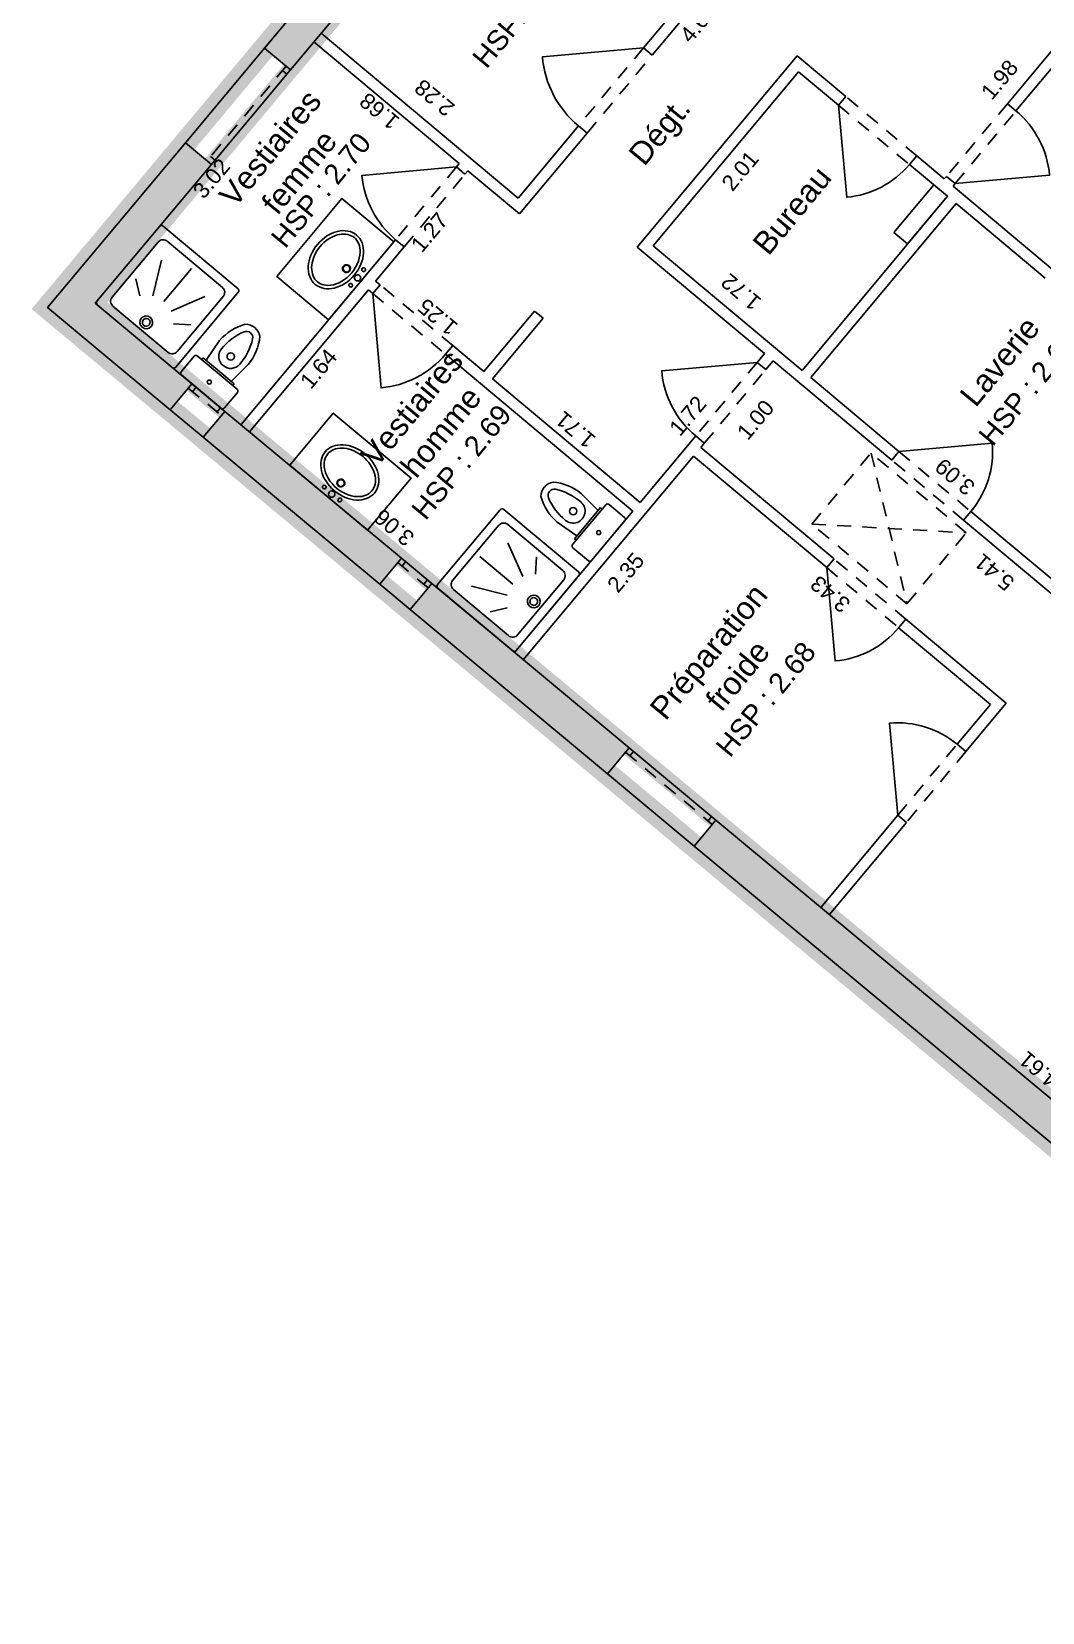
# Model space of a CAD drawing. Header units: metres. Extents: x 1653866.1 to 1653952.6, y 8210294.1 to 8210389.6.
# Drawn here: x 1653901.01 to 1653909.97, y 8210364.72 to 8210378.72 of the extents above; entities that cross this region are included whole.
import ezdxf
from ezdxf.enums import TextEntityAlignment as Align

# ---------------------------------------------------------------- set-up
doc = ezdxf.new("R2010")
doc.units = ezdxf.units.M
doc.header["$PDMODE"] = 32
doc.header["$PDSIZE"] = -0.5
doc.linetypes.add('AXES', pattern=[2, 1.25, -0.25, 0.25, -0.25])
doc.linetypes.add('CACHE2', pattern=[0.1875, 0.125, -0.0625])
for name, color, linetype in [('GEX_BAT_allege', 161, 'Continuous'), ('GEX_BAT_cloison', 2, 'Continuous'), ('GEX_BAT_fenetre', 4, 'Continuous'), ('GEX_BAT_fenetre_de_toit', 3, 'CACHE2'), ('GEX_BAT_linteau_cloison', 3, 'CACHE2'), ('GEX_BAT_mur', 1, 'Continuous'), ('GEX_HAB_sanitaire', 8, 'Continuous'), ('GEX_MEP_txt_cot_alti', 51, 'Continuous'), ('GEX_MEP_txt_cot_plani', 30, 'Continuous'), ('GEX_MEP_txt_designation', 7, 'Continuous'), ('GEX_RES_bat_electricite', 110, 'Continuous')]:
    doc.layers.add(name, color=color, linetype=linetype)
for name, color, linetype, true_color in [('GEX_EDS_sdp_1-habitation', 1, 'AXES', 0xff0000), ('GEX_EDS_shob_contour', 1, 'Continuous', 0xff0000), ('GEX_EQU_sanitaire', 9, 'Continuous', 0x808080), ('GEX_MEP_mur_pochage', 7, 'Continuous', 0x999999), ('GEX_MEP_ouvrant_porte', 9, 'Continuous', 0x808080)]:
    doc.layers.add(name, color=color, linetype=linetype, true_color=true_color)
doc.styles.add('G100TXT-cote', font='swissl.ttf')
doc.styles.add('G100TXT-droit', font='swissl.ttf', dxfattribs={"height": 0.2})
doc.styles.add('G50TXT-italic', font='swissli.ttf')
doc.dimstyles.new('G100COT-libre', dxfattribs={"dimtxt": 0.14, "dimasz": 0.18, "dimexe": 0.18, "dimexo": 0.2, "dimgap": 0.09, "dimtad": 0, "dimzin": 0, "dimdsep": 46, "dimtxsty": 'G100TXT-cote', "dimblk1": 'OBLIQUE', "dimblk2": 'OBLIQUE', "dimsah": 1, "dimcen": 0.09, "dimse1": 1, "dimse2": 1, "dimsd1": 1, "dimsd2": 1, "dimclrd": 252, "dimaunit": 2, "dimadec": 3, "dimazin": 0, "dimtfac": 1, "dimtix": 1, "dimtofl": 0, "dimtmove": 0, "dimatfit": 3, "dimldrblk": 'OBLIQUE', "dimfxl": 0.18, "dimtolj": 1, "dimtzin": 0, "dimarcsym": 0})

# ---------------------------------------------------------------- blocks, each defined once
blk = doc.blocks.new('Dou_ed')
at = {"layer": 'GEX_EQU_sanitaire'}
for p, q in [((0.267, 0.171), (0.348, 0.28)), ((0.331, 0.094), (0.588, 0.22)), ((0.352, 0), (0.688, 0)), ((0.331, -0.094), (0.588, -0.22)), ((0.267, -0.171), (0.348, -0.28))]:
    blk.add_line(p, q, dxfattribs=at)
for points in [[(0.02, -0.4, -0.414214), (0, -0.38), (0, 0.38, -0.414214), (0.02, 0.4), (0.78, 0.4, -0.414214), (0.8, 0.38), (0.8, -0.38, -0.414214), (0.78, -0.4)], [(0.68, 0.33, -0.414214), (0.73, 0.28), (0.73, -0.28, -0.414214), (0.68, -0.33), (0.12, -0.33, -0.414214), (0.07, -0.28), (0.07, 0.28, -0.414214), (0.12, 0.33)], [(0.19, 0, -1), (0.09, 0, -1)], [(0.17, 0, -1), (0.11, 0, -1)]]:
    blk.add_lwpolyline(points, format="xyb", close=True, dxfattribs=at)
blk = doc.blocks.new('SAN_Douche_évac_droite')
at = {"layer": 'GEX_EQU_sanitaire'}
blk.add_blockref('Dou_ed', (0, 0), dxfattribs=at)
blk = doc.blocks.new('*D13')
at = {"layer": 'Defpoints', "color": 0, "transparency": 16777216}
for p in [(1653906.774, 8210374.838), (1653906.782, 8210374.847), (1653909.413, 8210372.646)]:
    blk.add_point(p, dxfattribs=at)
at = {"layer": 'GEX_MEP_txt_cot_plani', "color": 0, "transparency": 16777216, "insert": (1653908.09, 8210373.738), "char_height": 0.14, "attachment_point": 5, "rotation": 140.0927, "style": 'G100TXT-cote'}
blk.add_mtext('\\A1;3.43', dxfattribs=at)
blk = doc.blocks.new('_OBLIQUE')
at = {"color": 0, "linetype": 'ByBlock'}
blk.add_line((-0.5, -0.5), (0.5, 0.5), dxfattribs=at)
blk = doc.blocks.new('*D18')
at = {"layer": 'Defpoints', "color": 0, "transparency": 16777216}
for p in [(1653907.809, 8210378.366), (1653907.936, 8210378.26), (1653906.519, 8210376.825)]:
    blk.add_point(p, dxfattribs=at)
at = {"layer": 'GEX_MEP_txt_cot_plani', "color": 0, "transparency": 16777216, "insert": (1653907.291, 8210377.489), "char_height": 0.14, "attachment_point": 5, "rotation": 50.0927, "style": 'G100TXT-cote'}
blk.add_mtext('\\A1;2.01', dxfattribs=at)
blk = doc.blocks.new('*D55')
at = {"layer": 'Defpoints', "color": 0, "transparency": 16777216}
for p in [(1653905.951, 8210384.832), (1653905.796, 8210384.648), (1653916.359, 8210376.128)]:
    blk.add_point(p, dxfattribs=at)
at = {"layer": 'GEX_MEP_txt_cot_plani', "color": 0, "transparency": 16777216, "insert": (1653911, 8210380.295), "char_height": 0.14, "attachment_point": 5, "rotation": 140.0927, "style": 'G100TXT-cote'}
blk.add_mtext('\\A1;13.57', dxfattribs=at)
blk = doc.blocks.new('*D65')
at = {"layer": 'Defpoints', "color": 0, "transparency": 16777216}
for p in [(1653908.169, 8210371.004), (1653908.207, 8210371.048), (1653911.743, 8210368.091)]:
    blk.add_point(p, dxfattribs=at)
at = {"layer": 'GEX_MEP_txt_cot_plani', "color": 0, "transparency": 16777216, "insert": (1653909.938, 8210369.525), "char_height": 0.14, "attachment_point": 5, "rotation": 140.0927, "style": 'G100TXT-cote'}
blk.add_mtext('\\A1;4.61', dxfattribs=at)
blk = doc.blocks.new('*D66')
at = {"layer": 'Defpoints', "color": 0, "transparency": 16777216}
for p in [(1653907.699, 8210375.707), (1653907.748, 8210375.667), (1653907.058, 8210374.94)]:
    blk.add_point(p, dxfattribs=at)
at = {"layer": 'GEX_MEP_txt_cot_plani', "color": 0, "transparency": 16777216, "insert": (1653907.427, 8210375.283), "char_height": 0.14, "attachment_point": 5, "rotation": 50.0927, "style": 'G100TXT-cote'}
blk.add_mtext('\\A1;1.00', dxfattribs=at)
blk = doc.blocks.new('*D67')
at = {"layer": 'Defpoints', "color": 0, "transparency": 16777216}
for p in [(1653907.583, 8210375.805), (1653911.733, 8210372.334), (1653911.618, 8210372.197)]:
    blk.add_point(p, dxfattribs=at)
at = {"layer": 'GEX_MEP_txt_cot_plani', "color": 0, "transparency": 16777216, "insert": (1653909.543, 8210373.932), "char_height": 0.14, "attachment_point": 5, "rotation": 140.0927, "style": 'G100TXT-cote'}
blk.add_mtext('\\A1;5.41', dxfattribs=at)
blk = doc.blocks.new('*D71')
at = {"layer": 'Defpoints', "color": 0, "transparency": 16777216}
for p in [(1653906.877, 8210374.961), (1653905.369, 8210373.157), (1653905.523, 8210373.029)]:
    blk.add_point(p, dxfattribs=at)
at = {"layer": 'GEX_MEP_txt_cot_plani', "color": 0, "transparency": 16777216, "insert": (1653906.277, 8210373.93), "char_height": 0.14, "attachment_point": 5, "rotation": 50.0927, "style": 'G100TXT-cote'}
blk.add_mtext('\\A1;2.35', dxfattribs=at)
blk = doc.blocks.new('*D72')
at = {"layer": 'Defpoints', "color": 0, "transparency": 16777216}
for p in [(1653908.009, 8210375.769), (1653908.031, 8210375.795), (1653910.402, 8210373.813)]:
    blk.add_point(p, dxfattribs=at)
at = {"layer": 'GEX_MEP_txt_cot_plani', "color": 0, "transparency": 16777216, "insert": (1653909.195, 8210374.778), "char_height": 0.14, "attachment_point": 5, "rotation": 140.0927, "style": 'G100TXT-cote'}
blk.add_mtext('\\A1;3.09', dxfattribs=at)
blk = doc.blocks.new('*D74')
at = {"layer": 'Defpoints', "color": 0, "transparency": 16777216}
for p in [(1653906.519, 8210376.825), (1653907.958, 8210375.863), (1653907.839, 8210375.721)]:
    blk.add_point(p, dxfattribs=at)
at = {"layer": 'GEX_MEP_txt_cot_plani', "color": 0, "transparency": 16777216, "insert": (1653907.298, 8210376.415), "char_height": 0.14, "attachment_point": 5, "rotation": 140.0927, "style": 'G100TXT-cote'}
blk.add_mtext('\\A1;1.72', dxfattribs=at)
blk = doc.blocks.new('*D75')
at = {"layer": 'Defpoints', "color": 0, "transparency": 16777216}
for p in [(1653910.226, 8210379.057), (1653910.248, 8210379.038), (1653908.978, 8210377.519)]:
    blk.add_point(p, dxfattribs=at)
at = {"layer": 'GEX_MEP_txt_cot_plani', "color": 0, "transparency": 16777216, "insert": (1653909.59, 8210378.297), "char_height": 0.14, "attachment_point": 5, "rotation": 50.0927, "style": 'G100TXT-cote'}
blk.add_mtext('\\A1;1.98', dxfattribs=at)
blk = doc.blocks.new('*D77')
at = {"layer": 'Defpoints', "color": 0, "transparency": 16777216}
for p in [(1653908.307, 8210380.661), (1653908.407, 8210380.578), (1653905.335, 8210377.108)]:
    blk.add_point(p, dxfattribs=at)
at = {"layer": 'GEX_MEP_txt_cot_plani', "color": 0, "transparency": 16777216, "insert": (1653906.921, 8210378.801), "char_height": 0.14, "attachment_point": 5, "rotation": 50.0927, "style": 'G100TXT-cote'}
blk.add_mtext('\\A1;4.63', dxfattribs=at)
blk = doc.blocks.new('*D78')
at = {"layer": 'Defpoints', "color": 0, "transparency": 16777216}
for p in [(1653907.377, 8210375.977), (1653907.382, 8210375.973), (1653906.28, 8210374.656)]:
    blk.add_point(p, dxfattribs=at)
at = {"layer": 'GEX_MEP_txt_cot_plani', "color": 0, "transparency": 16777216, "insert": (1653906.826, 8210375.319), "char_height": 0.14, "attachment_point": 5, "rotation": 50.0927, "style": 'G100TXT-cote'}
blk.add_mtext('\\A1;1.72', dxfattribs=at)
blk = doc.blocks.new('*D79')
at = {"layer": 'Defpoints', "color": 0, "transparency": 16777216}
for p in [(1653905.176, 8210375.741), (1653905.096, 8210375.646), (1653906.404, 8210374.551)]:
    blk.add_point(p, dxfattribs=at)
at = {"layer": 'GEX_MEP_txt_cot_plani', "color": 0, "transparency": 16777216, "insert": (1653905.83, 8210375.194), "char_height": 0.14, "attachment_point": 5, "rotation": 140.0927, "style": 'G100TXT-cote'}
blk.add_mtext('\\A1;1.71', dxfattribs=at)
blk = doc.blocks.new('*D80')
at = {"layer": 'Defpoints', "color": 0, "transparency": 16777216}
for p in [(1653904.121, 8210376.584), (1653904.13, 8210376.595), (1653905.08, 8210375.782)]:
    blk.add_point(p, dxfattribs=at)
at = {"layer": 'GEX_MEP_txt_cot_plani', "color": 0, "transparency": 16777216, "insert": (1653904.61, 8210376.194), "char_height": 0.14, "attachment_point": 5, "rotation": 140.0927, "style": 'G100TXT-cote'}
blk.add_mtext('\\A1;1.25', dxfattribs=at)
blk = doc.blocks.new('*D81')
at = {"layer": 'Defpoints', "color": 0, "transparency": 16777216}
for p in [(1653904.946, 8210377.433), (1653905.025, 8210377.367), (1653904.207, 8210376.389)]:
    blk.add_point(p, dxfattribs=at)
at = {"layer": 'GEX_MEP_txt_cot_plani', "color": 0, "transparency": 16777216, "insert": (1653904.537, 8210376.944), "char_height": 0.14, "attachment_point": 5, "rotation": 50.0927, "style": 'G100TXT-cote'}
blk.add_mtext('\\A1;1.27', dxfattribs=at)
blk = doc.blocks.new('*D82')
at = {"layer": 'Defpoints', "color": 0, "transparency": 16777216}
for p in [(1653903.053, 8210375.308), (1653903.025, 8210375.274), (1653905.369, 8210373.314)]:
    blk.add_point(p, dxfattribs=at)
at = {"layer": 'GEX_MEP_txt_cot_plani', "color": 0, "transparency": 16777216, "insert": (1653904.225, 8210374.328), "char_height": 0.14, "attachment_point": 5, "rotation": 140.0927, "style": 'G100TXT-cote'}
blk.add_mtext('\\A1;3.06', dxfattribs=at)
blk = doc.blocks.new('*D83')
at = {"layer": 'Defpoints', "color": 0, "transparency": 16777216}
for p in [(1653903.996, 8210376.435), (1653904.081, 8210376.364), (1653902.943, 8210375.176)]:
    blk.add_point(p, dxfattribs=at)
at = {"layer": 'GEX_MEP_txt_cot_plani', "color": 0, "transparency": 16777216, "insert": (1653903.555, 8210375.735), "char_height": 0.14, "attachment_point": 5, "rotation": 50.0927, "style": 'G100TXT-cote'}
blk.add_mtext('\\A1;1.64', dxfattribs=at)
blk = doc.blocks.new('WC_c')
at = {"layer": 'GEX_EQU_sanitaire'}
for p, q in [((-0.23, 0), (0.23, 0)), ((-0.25, -0.02), (-0.25, -0.2)), ((0.25, -0.02), (0.25, -0.2)), ((-0.23, -0.22), (0.23, -0.22)), ((-0.18, -0.24), (-0.18, -0.22)), ((-0.18, -0.24), (0.18, -0.24)), ((-0.146, -0.24), (-0.166, -0.451)), ((0.146, -0.24), (0.166, -0.451)), ((0.18, -0.22), (0.18, -0.24))]:
    blk.add_line(p, q, dxfattribs=at)
for centre, radius in [((0, -0.11), 0.0181), ((0, -0.406), 0.0326)]:
    blk.add_circle(centre, radius, dxfattribs=at)
for centre, radius, start, end in [((-0.23, -0.02), 0.02, 90, 180), ((0.23, -0.02), 0.02, 0, 90), ((-0.23, -0.2), 0.02, 180, 270), ((0.23, -0.2), 0.02, 270, 0), ((0, -0.406), 0.106, 0, 180), ((0.41, -0.414), 0.516, 179.1272, 207.1953), ((-0.41, -0.414), 0.516, 332.8047, 0.8728), ((0.298, -0.445), 0.464, 180.7835, 214.5961), ((-0.298, -0.445), 0.464, 325.4039, 359.2165), ((0, -0.624), 0.0552, 207.1953, 332.8047), ((0.002, -0.605), 0.134, 230.3854, 269.1264), ((-0.002, -0.605), 0.134, 270.8736, 309.6146)]:
    blk.add_arc(centre, radius, start, end, dxfattribs=at)
blk = doc.blocks.new('Lav_v')
at = {"layer": 'GEX_HAB_sanitaire'}
blk.add_lwpolyline([(0.45, 0), (-0.45, 0), (-0.45, -0.6), (0.45, -0.6)], close=True, dxfattribs=at)
for points in [[(-0.106, -0.047, -1), (-0.073, -0.047, -1)], [(0.035, -0.169, -1), (-0.035, -0.169, -1)], [(0.03, -0.169, -1), (-0.03, -0.169, -1)], [(-0.028, -0.042, -1), (0.028, -0.042, -1)], [(0.073, -0.047, -1), (0.106, -0.047, -1)]]:
    blk.add_lwpolyline(points, format="xyb", close=True, dxfattribs=at)
blk.add_ellipse((0, -0.292), major_axis=(-0.285, 0), ratio=0.745614, dxfattribs=at)
blk.add_open_spline([(-0.255, -0.292), (-0.255, -0.334), (-0.233, -0.378), (-0.15, -0.446), (-0.089, -0.469), (0.04, -0.478), (0.106, -0.464), (0.207, -0.408), (0.24, -0.366), (0.262, -0.282), (0.251, -0.238), (0.181, -0.152), (0.107, -0.117), (-0.052, -0.104), (-0.135, -0.128), (-0.232, -0.204), (-0.255, -0.248), (-0.255, -0.292)], degree=3, knots=[0, 0, 0, 0, 0.73836, 0.73836, 1.476721, 1.476721, 2.215081, 2.215081, 2.953442, 2.953442, 3.691802, 3.691802, 4.608026, 4.608026, 5.524249, 5.524249, 6.283185, 6.283185, 6.283185, 6.283185], dxfattribs=at)
blk = doc.blocks.new('*D84')
at = {"layer": 'Defpoints', "color": 0, "transparency": 16777216}
for p in [(1653903.577, 8210378.708), (1653905.455, 8210377.406), (1653905.323, 8210377.248)]:
    blk.add_point(p, dxfattribs=at)
at = {"layer": 'GEX_MEP_txt_cot_plani', "color": 0, "transparency": 16777216, "insert": (1653904.582, 8210378.136), "char_height": 0.14, "attachment_point": 5, "rotation": 140.0927, "style": 'G100TXT-cote'}
blk.add_mtext('\\A1;2.28', dxfattribs=at)
blk = doc.blocks.new('*D85')
at = {"layer": 'Defpoints', "color": 0, "transparency": 16777216}
for p in [(1653903.513, 8210378.632), (1653901.575, 8210376.315), (1653901.637, 8210376.262)]:
    blk.add_point(p, dxfattribs=at)
at = {"layer": 'GEX_MEP_txt_cot_plani', "color": 0, "transparency": 16777216, "insert": (1653902.606, 8210377.421), "char_height": 0.14, "attachment_point": 5, "rotation": 50.0927, "style": 'G100TXT-cote'}
blk.add_mtext('\\A1;3.02', dxfattribs=at)
blk = doc.blocks.new('*D86')
at = {"layer": 'Defpoints', "color": 0, "transparency": 16777216}
for p in [(1653903.513, 8210378.632), (1653904.801, 8210377.554), (1653904.738, 8210377.478)]:
    blk.add_point(p, dxfattribs=at)
at = {"layer": 'GEX_MEP_txt_cot_plani', "color": 0, "transparency": 16777216, "insert": (1653904.094, 8210378.017), "char_height": 0.14, "attachment_point": 5, "rotation": 140.0927, "style": 'G100TXT-cote'}
blk.add_mtext('\\A1;1.68', dxfattribs=at)
blk = doc.blocks.new('*D87')
at = {"layer": 'Defpoints', "color": 0, "transparency": 16777216}
for p in [(1653905.247, 8210380.706), (1653903.577, 8210378.708), (1653903.695, 8210378.61)]:
    blk.add_point(p, dxfattribs=at)
at = {"layer": 'GEX_MEP_txt_cot_plani', "color": 0, "transparency": 16777216, "insert": (1653904.53, 8210379.609), "char_height": 0.14, "attachment_point": 5, "rotation": 50.0927, "style": 'G100TXT-cote'}
blk.add_mtext('\\A1;2.60', dxfattribs=at)

msp = doc.modelspace()

# ---------------------------------------------------------------- hatches: boundary and pattern name
at = {"layer": 'GEX_MEP_mur_pochage'}
h = msp.add_hatch(color=256, dxfattribs=at)
h.dxf.hatch_style = 1
h.paths.add_polyline_path([(1653906.779, 8210382.331), (1653906.824, 8210382.384), (1653906.492, 8210382.662), (1653903.074, 8210378.575), (1653903.305, 8210378.383), (1653906.485, 8210382.185), (1653908.343, 8210380.631), (1653908.536, 8210380.861)])
h = msp.add_hatch(color=256, dxfattribs=at)
h.dxf.hatch_style = 1
h.paths.add_polyline_path([(1653902.374, 8210377.738), (1653901.152, 8210376.277), (1653902.239, 8210375.372), (1653902.431, 8210375.603), (1653901.575, 8210376.315), (1653902.605, 8210377.546)])
h = msp.add_hatch(color=256, dxfattribs=at)
h.dxf.hatch_style = 1
h.paths.add_polyline_path([(1653902.725, 8210375.358), (1653902.533, 8210375.128), (1653904.096, 8210373.827), (1653904.288, 8210374.057)])
h = msp.add_hatch(color=256, dxfattribs=at)
h.dxf.hatch_style = 1
h.paths.add_polyline_path([(1653904.558, 8210373.832), (1653904.366, 8210373.602), (1653906.115, 8210372.146), (1653906.307, 8210372.377)])
h = msp.add_hatch(color=256, dxfattribs=at)
h.dxf.hatch_style = 1
h.paths.add_polyline_path([(1653907.076, 8210371.736), (1653906.884, 8210371.506), (1653912.179, 8210367.099), (1653912.371, 8210367.329)])

# ---------------------------------------------------------------- linework, layer by layer
at = {"layer": 'GEX_BAT_allege'}
for p, q in [((1653902.374, 8210377.738), (1653903.074, 8210378.575)), ((1653902.533, 8210375.128), (1653902.239, 8210375.372)), ((1653904.366, 8210373.602), (1653904.096, 8210373.827)), ((1653906.884, 8210371.506), (1653906.115, 8210372.146))]:
    msp.add_line(p, q, dxfattribs=at)
at = {"layer": 'GEX_BAT_cloison'}
for p, q in [((1653907.448, 8210379.633), (1653906.511, 8210378.513)), ((1653906.993, 8210379.246), (1653906.434, 8210378.578)), ((1653910.371, 8210378.936), (1653909.659, 8210378.084)), ((1653910.447, 8210378.871), (1653909.735, 8210378.02)), ((1653903.577, 8210378.708), (1653905.323, 8210377.248)), ((1653903.513, 8210378.632), (1653904.801, 8210377.554)), ((1653906.511, 8210378.513), (1653906.434, 8210378.578)), ((1653907.796, 8210378.507), (1653906.379, 8210376.812)), ((1653908.226, 8210378.148), (1653907.796, 8210378.507)), ((1653907.809, 8210378.366), (1653906.519, 8210376.825)), ((1653908.162, 8210378.071), (1653907.809, 8210378.366)), ((1653908.226, 8210378.148), (1653908.162, 8210378.071)), ((1653909.735, 8210378.02), (1653909.659, 8210378.084)), ((1653905.857, 8210377.887), (1653905.323, 8210377.248)), ((1653905.934, 8210377.823), (1653905.857, 8210377.887)), ((1653905.934, 8210377.823), (1653905.335, 8210377.108)), ((1653904.801, 8210377.554), (1653904.776, 8210377.523)), ((1653908.855, 8210377.622), (1653908.791, 8210377.545)), ((1653909.1, 8210377.417), (1653908.855, 8210377.622)), ((1653904.776, 8210377.523), (1653904.852, 8210377.459)), ((1653904.878, 8210377.49), (1653904.852, 8210377.459)), ((1653904.878, 8210377.49), (1653905.335, 8210377.108)), ((1653909.128, 8210377.263), (1653908.791, 8210377.545)), ((1653909.12, 8210377.44), (1653909.1, 8210377.417)), ((1653909.196, 8210377.376), (1653909.12, 8210377.44)), ((1653909.196, 8210377.376), (1653909.177, 8210377.353)), ((1653910.059, 8210376.615), (1653909.177, 8210377.353)), ((1653909.128, 8210377.263), (1653907.839, 8210375.721)), ((1653909.205, 8210377.199), (1653907.916, 8210375.657)), ((1653909.995, 8210376.538), (1653909.205, 8210377.199)), ((1653904.237, 8210376.879), (1653902.867, 8210375.24)), ((1653904.237, 8210376.879), (1653904.314, 8210376.815)), ((1653904.314, 8210376.815), (1653904.06, 8210376.512)), ((1653907.506, 8210375.869), (1653906.379, 8210376.812)), ((1653907.839, 8210375.721), (1653906.519, 8210376.825)), ((1653903.996, 8210376.435), (1653902.943, 8210375.176)), ((1653903.996, 8210376.435), (1653904.034, 8210376.403)), ((1653904.099, 8210376.48), (1653904.034, 8210376.403)), ((1653904.06, 8210376.512), (1653904.099, 8210376.48)), ((1653905.468, 8210376.247), (1653905.019, 8210375.71)), ((1653905.545, 8210376.183), (1653905.096, 8210375.646)), ((1653905.468, 8210376.247), (1653905.545, 8210376.183)), ((1653904.743, 8210375.941), (1653904.679, 8210375.864)), ((1653904.743, 8210375.941), (1653905.019, 8210375.71)), ((1653907.506, 8210375.869), (1653907.442, 8210375.792)), ((1653904.679, 8210375.864), (1653906.34, 8210374.475)), ((1653907.519, 8210375.728), (1653907.442, 8210375.792)), ((1653907.583, 8210375.805), (1653907.519, 8210375.728)), ((1653908.634, 8210374.926), (1653907.583, 8210375.805)), ((1653905.096, 8210375.646), (1653906.404, 8210374.551)), ((1653908.698, 8210375.003), (1653907.916, 8210375.657)), ((1653906.897, 8210375.14), (1653906.404, 8210374.551)), ((1653906.973, 8210375.076), (1653906.897, 8210375.14)), ((1653906.973, 8210375.076), (1653906.941, 8210375.038)), ((1653908.123, 8210374.05), (1653906.941, 8210375.038)), ((1653906.877, 8210374.961), (1653905.369, 8210373.157)), ((1653908.058, 8210373.973), (1653906.877, 8210374.961)), ((1653908.698, 8210375.003), (1653908.634, 8210374.926)), ((1653906.34, 8210374.475), (1653905.292, 8210373.221)), ((1653909.335, 8210374.47), (1653909.27, 8210374.393)), ((1653910.286, 8210373.675), (1653909.335, 8210374.47)), ((1653910.973, 8210372.969), (1653909.27, 8210374.393)), ((1653908.123, 8210374.05), (1653908.058, 8210373.973)), ((1653908.759, 8210373.517), (1653908.695, 8210373.441)), ((1653909.649, 8210372.773), (1653908.759, 8210373.517)), ((1653909.508, 8210372.761), (1653908.695, 8210373.441)), ((1653909.508, 8210372.761), (1653909.213, 8210372.408)), ((1653909.649, 8210372.773), (1653909.29, 8210372.344)), ((1653909.29, 8210372.344), (1653909.213, 8210372.408)), ((1653908.687, 8210371.779), (1653908.005, 8210370.963)), ((1653908.764, 8210371.715), (1653908.082, 8210370.899)), ((1653908.764, 8210371.715), (1653908.687, 8210371.779))]:
    msp.add_line(p, q, dxfattribs=at)
at = {"layer": 'GEX_BAT_fenetre', "linetype": 'CACHE2'}
for p, q in [((1653903.266, 8210378.415), (1653902.566, 8210377.578)), ((1653902.399, 8210375.564), (1653902.693, 8210375.32)), ((1653904.256, 8210374.019), (1653904.526, 8210373.794)), ((1653906.275, 8210372.338), (1653907.044, 8210371.698))]:
    msp.add_line(p, q, dxfattribs=at)
at = {"layer": 'GEX_BAT_fenetre'}
for p, q in [((1653903.305, 8210378.383), (1653902.605, 8210377.546)), ((1653903.273, 8210378.345), (1653903.234, 8210378.377)), ((1653902.637, 8210377.584), (1653902.598, 8210377.616)), ((1653902.431, 8210375.603), (1653902.725, 8210375.358)), ((1653902.47, 8210375.571), (1653902.438, 8210375.532)), ((1653902.686, 8210375.39), (1653902.654, 8210375.352)), ((1653904.288, 8210374.057), (1653904.558, 8210373.832)), ((1653904.326, 8210374.025), (1653904.294, 8210373.987)), ((1653904.52, 8210373.864), (1653904.488, 8210373.826)), ((1653906.307, 8210372.377), (1653907.076, 8210371.736)), ((1653906.345, 8210372.345), (1653906.313, 8210372.306)), ((1653907.038, 8210371.768), (1653907.006, 8210371.73))]:
    msp.add_line(p, q, dxfattribs=at)
at = {"layer": 'GEX_BAT_fenetre_de_toit'}
for p, q in [((1653907.925, 8210374.359), (1653908.451, 8210374.988)), ((1653909.295, 8210374.282), (1653908.451, 8210374.988)), ((1653908.451, 8210374.988), (1653908.769, 8210373.653)), ((1653908.769, 8210373.653), (1653907.925, 8210374.359)), ((1653907.925, 8210374.359), (1653909.295, 8210374.282)), ((1653908.769, 8210373.653), (1653909.295, 8210374.282))]:
    msp.add_line(p, q, dxfattribs=at)
at = {"layer": 'GEX_BAT_linteau_cloison'}
for p, q in [((1653906.434, 8210378.578), (1653905.857, 8210377.887)), ((1653905.934, 8210377.823), (1653906.511, 8210378.513)), ((1653908.855, 8210377.622), (1653908.226, 8210378.148)), ((1653908.162, 8210378.071), (1653908.791, 8210377.545)), ((1653909.659, 8210378.084), (1653909.12, 8210377.44)), ((1653909.196, 8210377.376), (1653909.735, 8210378.02)), ((1653904.776, 8210377.523), (1653904.237, 8210376.879)), ((1653904.314, 8210376.815), (1653904.852, 8210377.459)), ((1653904.743, 8210375.941), (1653904.099, 8210376.48)), ((1653904.034, 8210376.403), (1653904.679, 8210375.864)), ((1653907.442, 8210375.792), (1653906.897, 8210375.14)), ((1653906.973, 8210375.076), (1653907.519, 8210375.728)), ((1653909.27, 8210374.393), (1653908.634, 8210374.926)), ((1653908.698, 8210375.003), (1653909.335, 8210374.47)), ((1653908.759, 8210373.517), (1653908.123, 8210374.05)), ((1653908.058, 8210373.973), (1653908.695, 8210373.441)), ((1653908.687, 8210371.779), (1653909.213, 8210372.408)), ((1653909.29, 8210372.344), (1653908.764, 8210371.715))]:
    msp.add_line(p, q, dxfattribs=at)
at = {"layer": 'GEX_BAT_mur'}
for p, q in [((1653906.492, 8210382.662), (1653903.074, 8210378.575)), ((1653906.485, 8210382.185), (1653903.305, 8210378.383)), ((1653903.074, 8210378.575), (1653903.305, 8210378.383)), ((1653902.374, 8210377.738), (1653901.152, 8210376.277)), ((1653902.374, 8210377.738), (1653902.605, 8210377.546)), ((1653902.605, 8210377.546), (1653901.575, 8210376.315)), ((1653902.431, 8210375.603), (1653901.575, 8210376.316)), ((1653902.239, 8210375.372), (1653901.152, 8210376.277)), ((1653902.239, 8210375.372), (1653902.431, 8210375.603)), ((1653902.533, 8210375.128), (1653902.725, 8210375.358)), ((1653904.288, 8210374.057), (1653902.725, 8210375.358)), ((1653904.096, 8210373.827), (1653902.533, 8210375.128)), ((1653904.096, 8210373.827), (1653904.288, 8210374.057)), ((1653904.366, 8210373.602), (1653904.558, 8210373.832)), ((1653906.307, 8210372.377), (1653904.558, 8210373.832)), ((1653906.115, 8210372.146), (1653904.366, 8210373.602)), ((1653906.115, 8210372.146), (1653906.307, 8210372.377)), ((1653906.884, 8210371.506), (1653907.076, 8210371.736)), ((1653912.371, 8210367.329), (1653907.076, 8210371.736)), ((1653912.179, 8210367.099), (1653906.884, 8210371.506))]:
    msp.add_line(p, q, dxfattribs=at)
at = {"layer": 'GEX_EDS_sdp_1-habitation', "const_width": 0.15}
msp.add_lwpolyline([(1653906.485, 8210382.185), (1653901.575, 8210376.315), (1653907.076, 8210371.736), (1653911.702, 8210367.886), (1653914.03, 8210365.947), (1653914.025, 8210365.94), (1653913.473, 8210365.281), (1653920.758, 8210359.188), (1653920.95, 8210359.028), (1653922.684, 8210357.577), (1653922.732, 8210357.414), (1653922.509, 8210357.144), (1653922.4, 8210357.234), (1653921.477, 8210356.116)], dxfattribs=at)
at = {"layer": 'GEX_EDS_shob_contour', "const_width": 0.2}
msp.add_lwpolyline([(1653925.005, 8210356.857, -0.239622), (1653924.573, 8210359.065, -0.063087), (1653925.088, 8210360.03), (1653929.738, 8210365.675), (1653927.786, 8210367.282), (1653930.304, 8210370.292), (1653920.268, 8210378.686), (1653921.071, 8210379.646), (1653909.391, 8210389.414), (1653904.638, 8210383.73), (1653906.255, 8210382.378), (1653901.152, 8210376.277), (1653913.608, 8210365.909), (1653913.051, 8210365.243), (1653922.179, 8210357.609), (1653921.58, 8210356.884)], format="xyb", dxfattribs=at)
at = {"layer": 'GEX_MEP_ouvrant_porte'}
for points in [[(1653906.434, 8210378.578), (1653905.538, 8210378.498, 0.198912), (1653905.857, 8210377.887, 0.198912)], [(1653908.162, 8210378.071), (1653908.235, 8210377.255, 0.198912), (1653908.791, 8210377.545, 0.198912)], [(1653909.196, 8210377.376), (1653910.033, 8210377.45, 0.198912), (1653909.735, 8210378.02, 0.198912)], [(1653904.776, 8210377.523), (1653903.939, 8210377.449, 0.198912), (1653904.237, 8210376.879, 0.198912)], [(1653904.034, 8210376.403), (1653904.109, 8210375.566, 0.198912), (1653904.679, 8210375.864, 0.198912)], [(1653907.442, 8210375.792), (1653906.595, 8210375.717, 0.198912), (1653906.897, 8210375.14, 0.198912)], [(1653909.335, 8210374.47, 0.198912), (1653909.525, 8210375.076), (1653908.698, 8210375.003)], [(1653908.058, 8210373.973), (1653908.132, 8210373.146, 0.198912), (1653908.695, 8210373.441, 0.198912)], [(1653909.213, 8210372.408, 0.198912), (1653908.614, 8210372.595), (1653908.687, 8210371.779)]]:
    msp.add_lwpolyline(points, format="xyb", dxfattribs=at)
at = {"layer": 'GEX_RES_bat_electricite'}
msp.add_lwpolyline([(1653909.006, 8210377.366), (1653908.653, 8210376.944), (1653908.775, 8210376.841), (1653909.128, 8210377.263)], close=True, dxfattribs=at)
msp.add_lwpolyline([(1653908.853, 8210377.03, 0, 0, 0), (1653908.883, 8210377.129, 0, 0, 0), (1653908.903, 8210377.089, 0, 0, 0), (1653908.924, 8210377.159, 0.01, 0, 0), (1653908.932, 8210377.188, 0, 0, 0)], format="xyseb", dxfattribs=at)

# ---------------------------------------------------------------- block references
at = {"xscale": 1.137559466219799, "yscale": 1.137559466219799, "zscale": 1.137559466219799}
for p, rotation in [((1653901.925, 8210376.024), 50.09266206832815), ((1653905.584, 8210373.571), 140.0926620967028)]:
    msp.add_blockref('SAN_Douche_évac_droite', p, dxfattribs=dict(at, rotation=rotation))
at = {"layer": 'GEX_EQU_sanitaire'}
for p, rotation in [((1653902.515, 8210375.533), 140.0926620681714), ((1653906.122, 8210374.213), 230.0926620614394)]:
    msp.add_blockref('WC_c', p, dxfattribs=dict(at, rotation=rotation))
at = {"layer": 'GEX_HAB_sanitaire'}
for p, rotation in [((1653903.932, 8210376.514), 230.0926621676214), ((1653903.644, 8210374.593), 140.0926620587413)]:
    msp.add_blockref('Lav_v', p, dxfattribs=dict(at, rotation=rotation))

# ---------------------------------------------------------------- texts
at = {"layer": 'GEX_MEP_txt_cot_alti', "style": 'G50TXT-italic'}
for s, p in [('HSFP : ', (1653905.603, 8210379.065)), ('HSP : ', (1653903.721, 8210377.353)), ('HSP : ', (1653909.991, 8210375.6)), ('HSP : ', (1653904.965, 8210374.944)), ('HSP : ', (1653907.662, 8210372.843))]:
    msp.add_text(s, height=0.1802, rotation=50.5279, dxfattribs=at).set_placement(p, align=Align.RIGHT)
for s, p in [('2.70', (1653903.721, 8210377.353)), ('2.68', (1653909.991, 8210375.6)), ('2.69', (1653904.965, 8210374.944)), ('2.68', (1653907.662, 8210372.843))]:
    msp.add_text(s, height=0.1802, rotation=50.5279, dxfattribs=at).set_placement(p)
at = {"layer": 'GEX_MEP_txt_designation', "char_height": 0.2, "width": 1.022, "attachment_point": 5, "rotation": 50.5279, "style": 'G100TXT-droit'}
for s, insert in [('Vestiaires\\Pfemme ', (1653903.255, 8210377.584)), ('Dégt. ', (1653906.599, 8210377.823)), ('Bureau  ', (1653907.751, 8210377.138)), ('Laverie ', (1653909.592, 8210375.8)), ('Vestiaires\\Phomme', (1653904.511, 8210375.282)), ('Préparation \\Pfroide   ', (1653907.141, 8210373.123))]:
    msp.add_mtext(s, dxfattribs=dict(at, insert=insert))

# ---------------------------------------------------------------- dimensions: what is measured, and where the dimension line sits
at = {"layer": 'GEX_MEP_txt_cot_plani'}
for p1, p2, distance, picture, middle in [((1653916.359, 8210376.128), (1653905.951, 8210384.832), 0.241, '*D55', (1653911, 8210380.295)), ((1653905.247, 8210380.706), (1653903.577, 8210378.708), 0.153, '*D87', (1653904.53, 8210379.609)), ((1653905.335, 8210377.108), (1653908.307, 8210380.661), -0.13, '*D77', (1653906.921, 8210378.801)), ((1653908.978, 8210377.519), (1653910.248, 8210379.038), 0.029, '*D75', (1653909.59, 8210378.297)), ((1653903.577, 8210378.708), (1653905.323, 8210377.248), 0.206, '*D84', (1653904.582, 8210378.136)), ((1653903.513, 8210378.632), (1653901.575, 8210376.315), 0.082, '*D85', (1653902.606, 8210377.421)), ((1653903.513, 8210378.632), (1653904.801, 8210377.554), -0.099, '*D86', (1653904.094, 8210378.017)), ((1653906.519, 8210376.825), (1653907.809, 8210378.366), -0.166, '*D18', (1653907.291, 8210377.489)), ((1653904.2068, 8210376.389), (1653905.0248, 8210377.3671), 0.1025, '*D81', (1653904.5372, 8210376.9438)), ((1653906.519, 8210376.825), (1653907.839, 8210375.721), 0.185, '*D74', (1653907.298, 8210376.415)), ((1653905.08, 8210375.782), (1653904.121, 8210376.584), -0.015, '*D80', (1653904.61, 8210376.194)), ((1653902.943, 8210375.176), (1653903.996, 8210376.435), -0.111, '*D83', (1653903.555, 8210375.735)), ((1653906.28, 8210374.656), (1653907.382, 8210375.973), 0.007, '*D78', (1653906.826, 8210375.319)), ((1653906.404, 8210374.551), (1653905.096, 8210375.646), -0.124, '*D79', (1653905.83, 8210375.194)), ((1653907.583, 8210375.805), (1653911.733, 8210372.334), -0.179, '*D67', (1653909.543, 8210373.932)), ((1653910.402, 8210373.813), (1653908.031, 8210375.795), 0.034, '*D72', (1653909.195, 8210374.778)), ((1653907.058, 8210374.94), (1653907.699, 8210375.707), -0.064, '*D66', (1653907.427, 8210375.283)), ((1653905.369, 8210373.314), (1653903.025, 8210375.274), -0.044, '*D82', (1653904.225, 8210374.328)), ((1653906.877, 8210374.961), (1653905.369, 8210373.157), 0.201, '*D71', (1653906.277, 8210373.93)), ((1653909.413, 8210372.646), (1653906.782, 8210374.847), 0.011, '*D13', (1653908.09, 8210373.738)), ((1653911.743, 8210368.091), (1653908.207, 8210371.048), 0.058, '*D65', (1653909.938, 8210369.525))]:
    dim = msp.add_aligned_dim(p1=p1, p2=p2, distance=distance, dimstyle='G100COT-libre', dxfattribs=at)
    dim.commit()
    dim.dimension.update_dxf_attribs({"geometry": picture, "text_midpoint": middle})

doc.saveas('drawing.dxf')
